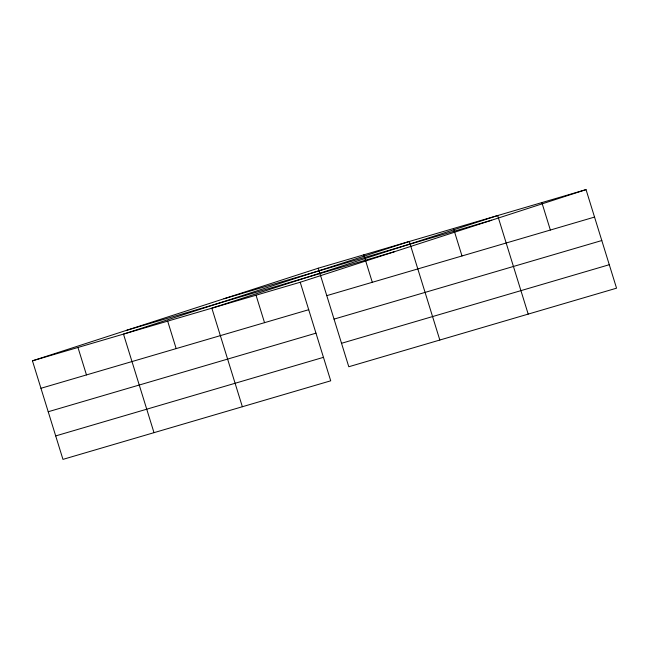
<?xml version="1.0" encoding="UTF-8"?>
<svg xmlns="http://www.w3.org/2000/svg" width="649" height="649" viewBox="0 0 649 649"><rect width="100%" height="100%" fill="white"/><g stroke="black" fill="none" stroke-linecap="round" stroke-linejoin="round"><path stroke-width="0.97" d="M32.45 360.82L300.211 282.25L330.722 380.809L62.961 459.378L32.45 360.82L318.278 268.191L586.039 189.622L616.55 288.18L348.789 366.75L318.278 268.191M300.211 282.25L586.039 189.622M223.954 298.759L491.715 220.189M126.774 330.252L394.535 251.682M326.78 295.644L594.541 217.074M40.952 388.28L308.713 309.703M334.04 319.113L601.801 240.536M48.213 411.742L315.974 333.172M341.528 343.289L609.289 264.711M55.692 435.917L323.453 357.348M541.858 202.585L550.36 230.038M528.189 314.108L497.678 215.549L211.85 308.178L242.361 406.736M453.497 228.513L461.999 255.966M439.827 340.035L409.316 241.477L123.488 334.105L154 432.664M363.797 254.83L372.299 282.291M256.031 295.214L264.532 322.667M167.669 321.141L176.171 348.602M77.969 347.466L86.471 374.919"/></g></svg>
